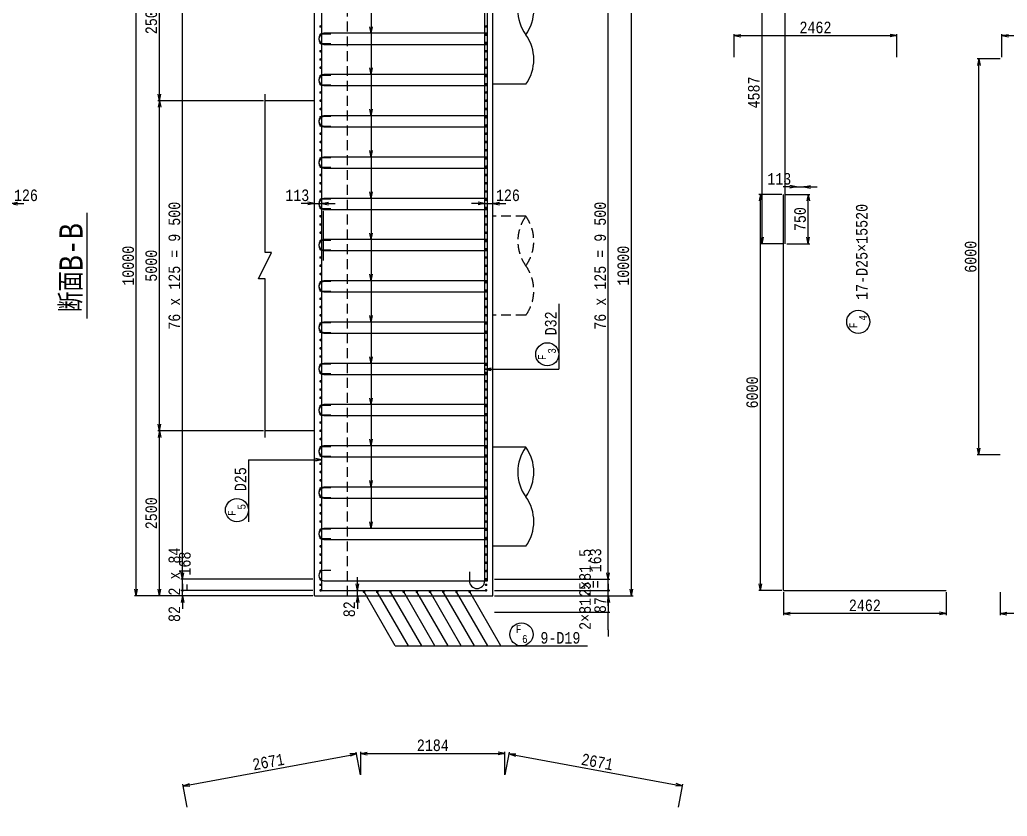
# Model space of a CAD drawing. Extents: x -2574 to 42050, y 0 to 29700.
# Drawn here: x 16210 to 31168, y 10660 to 22727 of the extents above; entities that cross this region are included whole.
import ezdxf
from ezdxf.enums import TextEntityAlignment as Align

# ---------------------------------------------------------------- set-up
doc = ezdxf.new("R2010")
doc.units = 0
doc.header["$LTSCALE"] = 300
doc.header["$MEASUREMENT"] = 0
doc.linetypes.add('DASHED', pattern=[0.75, 0.5, -0.25])
doc.layers.get('0').update_dxf_attribs({"linetype": 'CONTINUOUS'})
doc.layers.get('DEFPOINTS').update_dxf_attribs({"linetype": 'CONTINUOUS'})
for name, color, linetype in [('1002', 1, 'CONTINUOUS'), ('6', 7, 'CONTINUOUS'), ('スターラップ', 6, 'CONTINUOUS'), ('主筋', 3, 'CONTINUOUS'), ('引き出し線', 2, 'CONTINUOUS'), ('構造線', 7, 'CONTINUOUS'), ('配力筋', 4, 'CONTINUOUS')]:
    doc.layers.add(name, color=color, linetype=linetype)
doc.styles.get("Standard").update_dxf_attribs({"font": 'monotxt.shx', "width": 0.8, "bigfont": 'extfont.shx'})
doc.dimstyles.new('DIMST1_1', dxfattribs={"dimscale": 50, "dimtxt": 4, "dimasz": 2, "dimexe": 0.5, "dimexo": 0.5, "dimgap": 0.09, "dimtad": 0, "dimdec": 0, "dimzin": 0, "dimtxsty": 'STANDARD', "dimblk": 'ARROW_1', "dimblk1": 'ARROW_1', "dimblk2": 'ARROW_1', "dimcen": 1, "dimdle": 3, "dimclrd": 1, "dimclre": 1, "dimclrt": 3, "dimazin": 3, "dimtfac": 1, "dimtdec": 4, "dimtix": 1, "dimtmove": 0, "dimatfit": 3, "dimtvp": 0.7, "dimtolj": 1, "dimtzin": 0})

# ---------------------------------------------------------------- blocks, each defined once
blk = doc.blocks.new('ARROW_1')
at = {"color": 0}
for p, q in [((0, 0), (-1, 0.2)), ((0, 0), (-1, -0.2)), ((-1, 0), (0, 0))]:
    blk.add_line(p, q, dxfattribs=at)
blk = doc.blocks.new('*D42')
at = {"color": 2, "linetype": 'BYBLOCK'}
for p, q in [((20650, 24000), (17950, 24000)), ((17975, 14100), (17975, 23900)), ((20650, 14000), (17950, 14000))]:
    blk.add_line(p, q, dxfattribs=at)
at = {"layer": 'DEFPOINTS', "color": 0, "linetype": 'BYBLOCK'}
for p in [(17975, 24000), (20675, 24000), (20675, 14000)]:
    blk.add_point(p, dxfattribs=at)
at = {"color": 2, "linetype": 'BYBLOCK', "xscale": 100, "yscale": 100, "zscale": 100}
for p, rotation in [((17975, 24000), 90), ((17975, 14000), 270)]:
    blk.add_blockref('ARROW_1', p, dxfattribs=dict(at, rotation=rotation))
at = {"color": 6, "linetype": 'BYBLOCK', "insert": (17853, 19000), "char_height": 175, "attachment_point": 5, "rotation": 90}
blk.add_mtext('\\A1;10000', dxfattribs=at)
blk = doc.blocks.new('*D43')
at = {"color": 2, "linetype": 'BYBLOCK'}
for p, q in [((19900, 16500), (18300, 16500)), ((18325, 14100), (18325, 16400))]:
    blk.add_line(p, q, dxfattribs=at)
at = {"layer": 'DEFPOINTS', "color": 0, "linetype": 'BYBLOCK'}
for p in [(18325, 16500), (19925, 16500), (18325, 14000)]:
    blk.add_point(p, dxfattribs=at)
at = {"color": 2, "linetype": 'BYBLOCK', "xscale": 100, "yscale": 100, "zscale": 100}
for p, rotation in [((18325, 16500), 90), ((18325, 14000), 270)]:
    blk.add_blockref('ARROW_1', p, dxfattribs=dict(at, rotation=rotation))
at = {"color": 6, "linetype": 'BYBLOCK', "insert": (18203, 15250), "char_height": 175, "attachment_point": 5, "rotation": 90}
blk.add_mtext('\\A1;2500', dxfattribs=at)
blk = doc.blocks.new('*D44')
at = {"color": 2, "linetype": 'BYBLOCK'}
for p, q in [((27201, 24539), (25601, 24539)), ((25626, 19639), (25626, 24439))]:
    blk.add_line(p, q, dxfattribs=at)
at = {"layer": 'DEFPOINTS', "color": 0, "linetype": 'BYBLOCK'}
for p in [(25626, 24539), (27226, 24539), (27226, 19539)]:
    blk.add_point(p, dxfattribs=at)
at = {"color": 2, "linetype": 'BYBLOCK', "xscale": 100, "yscale": 100, "zscale": 100}
for p, rotation in [((25626, 24539), 90), ((25626, 19539), 270)]:
    blk.add_blockref('ARROW_1', p, dxfattribs=dict(at, rotation=rotation))
at = {"color": 6, "linetype": 'BYBLOCK', "insert": (25504, 22039), "char_height": 175, "attachment_point": 5, "rotation": 90}
blk.add_mtext('\\A1;5000', dxfattribs=at)
blk = doc.blocks.new('*D45')
at = {"color": 2, "linetype": 'BYBLOCK'}
blk.add_line((18325, 21600), (18325, 23900), dxfattribs=at)
at = {"layer": 'DEFPOINTS', "color": 0, "linetype": 'BYBLOCK'}
for p in [(18325, 24000), (18325, 24000), (19925, 21500)]:
    blk.add_point(p, dxfattribs=at)
at = {"color": 2, "linetype": 'BYBLOCK', "xscale": 100, "yscale": 100, "zscale": 100}
for p, rotation in [((18325, 24000), 90), ((18325, 21500), 270)]:
    blk.add_blockref('ARROW_1', p, dxfattribs=dict(at, rotation=rotation))
at = {"color": 6, "linetype": 'BYBLOCK', "insert": (18203, 22750), "char_height": 175, "attachment_point": 5, "rotation": 90}
blk.add_mtext('\\A1;2500', dxfattribs=at)
blk = doc.blocks.new('*D46')
at = {"color": 2, "linetype": 'BYBLOCK'}
for p, q in [((23200, 24000), (25300, 24000)), ((25275, 14100), (25275, 23900)), ((23200, 14000), (25300, 14000))]:
    blk.add_line(p, q, dxfattribs=at)
at = {"layer": 'DEFPOINTS', "color": 0, "linetype": 'BYBLOCK'}
for p in [(23175, 24000), (25275, 24000), (23175, 14000)]:
    blk.add_point(p, dxfattribs=at)
at = {"color": 2, "linetype": 'BYBLOCK', "xscale": 100, "yscale": 100, "zscale": 100}
for p, rotation in [((25275, 24000), 90), ((25275, 14000), 270)]:
    blk.add_blockref('ARROW_1', p, dxfattribs=dict(at, rotation=rotation))
at = {"color": 6, "linetype": 'BYBLOCK', "insert": (25153, 19000), "char_height": 175, "attachment_point": 5, "rotation": 90}
blk.add_mtext('\\A1;10000', dxfattribs=at)
blk = doc.blocks.new('DOT1')
at = {"const_width": 0.5}
blk.add_lwpolyline([(-0.25, 0, 1), (0.25, 0, 1)], format="xyb", close=True, dxfattribs=at)
blk = doc.blocks.new('ARROW_8')
at = {"color": 0}
blk.add_line((-1, 0), (0, 0), dxfattribs=at)
blk = doc.blocks.new('*D47')
at = {"color": 2, "linetype": 'BYBLOCK'}
for p, q in [((25125, 14182), (25125, 14282)), ((23400, 14082), (25150, 14082)), ((25125, 14000), (25125, 14082)), ((25125, 14000), (25125, 14082)), ((25125, 13900), (25125, 13800))]:
    blk.add_line(p, q, dxfattribs=at)
at = {"layer": 'DEFPOINTS', "color": 0, "linetype": 'BYBLOCK'}
for p in [(23375, 14082), (25125, 14082), (25125, 14000)]:
    blk.add_point(p, dxfattribs=at)
at = {"color": 2, "linetype": 'BYBLOCK', "xscale": 100, "yscale": 100, "zscale": 100}
for p, rotation in [((25125, 14082), 270), ((25125, 14000), 90)]:
    blk.add_blockref('ARROW_8', p, dxfattribs=dict(at, rotation=rotation))
at = {"color": 6, "linetype": 'BYBLOCK', "insert": (25003, 13858), "char_height": 175, "attachment_point": 5, "rotation": 90}
blk.add_mtext('\\A1;87', dxfattribs=at)
blk = doc.blocks.new('*D52')
at = {"color": 2, "linetype": 'BYBLOCK'}
for p, q in [((25976, 14682), (25976, 14782)), ((27951, 14582), (25951, 14582)), ((25976, 14500), (25976, 14582)), ((25976, 14500), (25976, 14582)), ((25976, 14400), (25976, 14300))]:
    blk.add_line(p, q, dxfattribs=at)
at = {"layer": 'DEFPOINTS', "color": 0, "linetype": 'BYBLOCK'}
for p in [(25976, 14582), (27976, 14582), (25976, 14500)]:
    blk.add_point(p, dxfattribs=at)
at = {"color": 2, "linetype": 'BYBLOCK', "xscale": 100, "yscale": 100, "zscale": 100}
for p, rotation in [((25976, 14582), 270), ((25976, 14500), 90)]:
    blk.add_blockref('ARROW_8', p, dxfattribs=dict(at, rotation=rotation))
at = {"color": 6, "linetype": 'BYBLOCK', "insert": (25854, 14224), "char_height": 175, "attachment_point": 5, "rotation": 90}
blk.add_mtext('\\A1;82', dxfattribs=at)
blk = doc.blocks.new('*D58')
at = {"color": 2, "linetype": 'BYBLOCK'}
for p, q in [((28076, 26100), (28376, 26100)), ((28476, 24025), (28476, 26125)), ((23152, 19944), (23052, 19944)), ((23252, 19944), (23375, 19944)), ((23252, 19944), (23375, 19944)), ((23475, 19944), (23575, 19944))]:
    blk.add_line(p, q, dxfattribs=at)
at = {"layer": 'DEFPOINTS', "color": 0, "linetype": 'BYBLOCK'}
for p in [(27976, 26100), (28476, 26100), (28476, 24000), (23252, 19944), (23375, 19944), (23375, 19944)]:
    blk.add_point(p, dxfattribs=at)
at = {"color": 2, "linetype": 'BYBLOCK', "xscale": 100, "yscale": 100, "zscale": 100, "rotation": 180}
for p in [(27976, 26100), (23375, 19944)]:
    blk.add_blockref('ARROW_1', p, dxfattribs=at)
at = {"color": 2, "linetype": 'BYBLOCK', "xscale": 100, "yscale": 100, "zscale": 100}
for p in [(28476, 26100), (23252, 19944)]:
    blk.add_blockref('ARROW_1', p, dxfattribs=at)
at = {"color": 6, "linetype": 'BYBLOCK', "char_height": 175, "attachment_point": 5}
for s, insert in [('\\A1;500', (28226, 26222)), ('\\A1;126', (23604, 20066))]:
    blk.add_mtext(s, dxfattribs=dict(at, insert=insert))
blk = doc.blocks.new('*D63')
at = {"color": 2, "linetype": 'BYBLOCK'}
for p, q in [((27876, 20194), (27776, 20194)), ((27976, 20194), (28089, 20194)), ((27976, 20194), (28089, 20194)), ((28189, 20194), (28289, 20194)), ((4964, 14182), (4964, 14282)), ((6689, 14082), (4939, 14082)), ((4964, 14000), (4964, 14082)), ((4964, 14000), (4964, 14082)), ((4964, 13900), (4964, 13800))]:
    blk.add_line(p, q, dxfattribs=at)
at = {"layer": 'DEFPOINTS', "color": 0, "linetype": 'BYBLOCK'}
for p in [(27976, 20194), (28089, 20194), (28089, 20194), (4964, 14082), (6714, 14082), (4964, 14000)]:
    blk.add_point(p, dxfattribs=at)
at = {"color": 2, "linetype": 'BYBLOCK', "xscale": 100, "yscale": 100, "zscale": 100}
blk.add_blockref('ARROW_1', (27976, 20194), dxfattribs=at)
for name, p, rotation in [('ARROW_1', (28089, 20194), 180), ('ARROW_8', (4964, 14082), 270), ('ARROW_8', (4964, 14000), 90)]:
    blk.add_blockref(name, p, dxfattribs=dict(at, rotation=rotation))
at = {"color": 6, "linetype": 'BYBLOCK', "insert": (27714, 20316), "char_height": 175, "attachment_point": 5}
blk.add_mtext('\\A1;113', dxfattribs=at)
at = {"color": 6, "linetype": 'BYBLOCK', "insert": (4842, 13699), "char_height": 175, "attachment_point": 5, "rotation": 90}
blk.add_mtext('\\A1;87', dxfattribs=at)
blk = doc.blocks.new('*D65')
at = {"color": 2, "linetype": 'BYBLOCK'}
for p, q in [((28626, 14681), (28626, 14781)), ((28626, 14500), (28626, 14581)), ((28626, 14500), (28626, 14581)), ((28626, 14400), (28626, 14300))]:
    blk.add_line(p, q, dxfattribs=at)
at = {"layer": 'DEFPOINTS', "color": 0, "linetype": 'BYBLOCK'}
for p in [(28626, 14581), (28626, 14581), (28626, 14500)]:
    blk.add_point(p, dxfattribs=at)
at = {"color": 2, "linetype": 'BYBLOCK', "xscale": 100, "yscale": 100, "zscale": 100}
for p, rotation in [((28626, 14581), 270), ((28626, 14500), 90)]:
    blk.add_blockref('ARROW_1', p, dxfattribs=dict(at, rotation=rotation))
at = {"color": 6, "linetype": 'BYBLOCK', "insert": (28503, 14296), "char_height": 175, "attachment_point": 5, "rotation": 90}
blk.add_mtext('\\A1;82', dxfattribs=at)
blk = doc.blocks.new('*D86')
at = {"color": 2, "linetype": 'BYBLOCK'}
for p, q in [((8073, 14475), (8073, 12375)), ((8263, 14475), (8263, 12375)), ((7973, 12400), (7873, 12400)), ((8073, 12400), (8263, 12400)), ((8073, 12400), (8263, 12400)), ((8363, 12400), (8463, 12400)), ((25437, 8993), (25787, 8993)), ((25762, 8893), (25762, 7058)), ((25437, 6958), (25787, 6958))]:
    blk.add_line(p, q, dxfattribs=at)
at = {"layer": 'DEFPOINTS', "color": 0, "linetype": 'BYBLOCK'}
for p in [(8073, 14500), (8263, 14500), (8263, 12400), (25412, 8993), (25412, 6958), (25762, 6958)]:
    blk.add_point(p, dxfattribs=at)
at = {"color": 2, "linetype": 'BYBLOCK', "xscale": 100, "yscale": 100, "zscale": 100}
blk.add_blockref('ARROW_8', (8073, 12400), dxfattribs=at)
for name, p, rotation in [('ARROW_8', (8263, 12400), 180), ('ARROW_1', (25762, 8993), 90), ('ARROW_1', (25762, 6958), 270)]:
    blk.add_blockref(name, p, dxfattribs=dict(at, rotation=rotation))
at = {"color": 6, "linetype": 'BYBLOCK', "insert": (8341, 12523), "char_height": 175, "attachment_point": 5}
blk.add_mtext('\\A1;190', dxfattribs=at)
at = {"color": 6, "linetype": 'BYBLOCK', "insert": (25640, 7975), "char_height": 175, "attachment_point": 5, "rotation": 90}
blk.add_mtext('\\A1;2034', dxfattribs=at)
blk = doc.blocks.new('*D87')
at = {"color": 2, "linetype": 'BYBLOCK'}
for p, q in [((15263, 14475), (15263, 12375)), ((8363, 12400), (15163, 12400)), ((18120, 5232), (18120, 4882)), ((25268, 5232), (25268, 4882)), ((25168, 4907), (18220, 4907))]:
    blk.add_line(p, q, dxfattribs=at)
at = {"layer": 'DEFPOINTS', "color": 0, "linetype": 'BYBLOCK'}
for p in [(8263, 14500), (15263, 14500), (15263, 12400), (18120, 5257), (25268, 5257), (18120, 4907)]:
    blk.add_point(p, dxfattribs=at)
at = {"color": 2, "linetype": 'BYBLOCK', "xscale": 100, "yscale": 100, "zscale": 100, "rotation": 180}
for p in [(8263, 12400), (18120, 4907)]:
    blk.add_blockref('ARROW_1', p, dxfattribs=at)
at = {"color": 2, "linetype": 'BYBLOCK', "xscale": 100, "yscale": 100, "zscale": 100}
for p in [(15263, 12400), (25268, 4907)]:
    blk.add_blockref('ARROW_1', p, dxfattribs=at)
at = {"color": 6, "linetype": 'BYBLOCK', "char_height": 175, "attachment_point": 5}
for s, insert in [('\\A1;56 x 125 = 7 000', (11763, 12523)), ('\\A1;7132', (21694, 5029))]:
    blk.add_mtext(s, dxfattribs=dict(at, insert=insert))
blk = doc.blocks.new('*D93')
at = {"color": 2, "linetype": 'BYBLOCK'}
for p, q in [((27804, 23943), (27804, 24293)), ((27904, 24268), (30168, 24268)), ((30268, 23943), (30268, 24293)), ((18783, 11138), (21213, 11588)), ((21371, 11286), (21307, 11630)), ((18744, 10800), (18680, 11144))]:
    blk.add_line(p, q, dxfattribs=at)
at = {"layer": 'DEFPOINTS', "color": 0, "linetype": 'BYBLOCK'}
for p in [(30268, 24268), (27804, 23918), (30268, 23918), (21311, 11606), (21375, 11262), (18749, 10775)]:
    blk.add_point(p, dxfattribs=at)
at = {"color": 2, "linetype": 'BYBLOCK', "xscale": 100, "yscale": 100, "zscale": 100}
for p, rotation in [((27804, 24268), 180), ((21311, 11606), 10.49147701233155), ((18685, 11119), 190.4914770123316)]:
    blk.add_blockref('ARROW_1', p, dxfattribs=dict(at, rotation=rotation))
blk.add_blockref('ARROW_1', (30268, 24268), dxfattribs=at)
at = {"color": 6, "linetype": 'BYBLOCK', "insert": (29036, 24391), "char_height": 175, "attachment_point": 5}
blk.add_mtext('\\A1;2462', dxfattribs=at)
at = {"color": 6, "linetype": 'BYBLOCK', "insert": (19976, 11483), "char_height": 175, "attachment_point": 5, "rotation": 10.4915}
blk.add_mtext('\\A1;2671', dxfattribs=at)
blk = doc.blocks.new('*D94')
at = {"color": 2, "linetype": 'BYBLOCK'}
for p, q in [((31861, 23943), (31861, 24293)), ((31961, 24268), (34225, 24268)), ((34325, 23943), (34325, 24293)), ((21375, 11287), (21375, 11637)), ((21475, 11612), (23459, 11612)), ((23559, 11287), (23559, 11637))]:
    blk.add_line(p, q, dxfattribs=at)
at = {"layer": 'DEFPOINTS', "color": 0, "linetype": 'BYBLOCK'}
for p in [(34325, 24268), (31861, 23918), (34325, 23918), (23559, 11612), (21375, 11262), (23559, 11262)]:
    blk.add_point(p, dxfattribs=at)
at = {"color": 2, "linetype": 'BYBLOCK', "xscale": 100, "yscale": 100, "zscale": 100, "rotation": 180}
for p in [(31861, 24268), (21375, 11612)]:
    blk.add_blockref('ARROW_1', p, dxfattribs=at)
at = {"color": 2, "linetype": 'BYBLOCK', "xscale": 100, "yscale": 100, "zscale": 100}
for p in [(34325, 24268), (23559, 11612)]:
    blk.add_blockref('ARROW_1', p, dxfattribs=at)
at = {"color": 6, "linetype": 'BYBLOCK', "char_height": 175, "attachment_point": 5}
for s, insert in [('\\A1;2455~1979', (33093, 24391)), ('\\A1;2184', (22467, 11734))]:
    blk.add_mtext(s, dxfattribs=dict(at, insert=insert))
blk = doc.blocks.new('*D95')
at = {"color": 2, "linetype": 'BYBLOCK'}
for p, q in [((31836, 23918), (31486, 23918)), ((31511, 18019), (31511, 23818)), ((31836, 17919), (31486, 17919)), ((23564, 11286), (23627, 11630)), ((23721, 11588), (26151, 11138)), ((26190, 10800), (26254, 11144))]:
    blk.add_line(p, q, dxfattribs=at)
at = {"layer": 'DEFPOINTS', "color": 0, "linetype": 'BYBLOCK'}
for p in [(31511, 23918), (31861, 23918), (31861, 17919), (23559, 11262), (26249, 11119), (26186, 10775)]:
    blk.add_point(p, dxfattribs=at)
at = {"color": 2, "linetype": 'BYBLOCK', "xscale": 100, "yscale": 100, "zscale": 100}
for p, rotation in [((31511, 23918), 90), ((31511, 17919), 270), ((23623, 11606), 169.5085229876684), ((26249, 11119), 349.5085229876683)]:
    blk.add_blockref('ARROW_1', p, dxfattribs=dict(at, rotation=rotation))
at = {"color": 6, "linetype": 'BYBLOCK', "char_height": 175, "attachment_point": 5}
for s, insert, rotation in [('\\A1;6000', (31388, 20918), 90), ('\\A1;2671', (24958, 11483), 349.5085)]:
    blk.add_mtext(s, dxfattribs=dict(at, insert=insert, rotation=rotation))
blk = doc.blocks.new('*D98')
at = {"color": 2, "linetype": 'BYBLOCK'}
for p, q in [((31836, 14056), (31836, 13706)), ((34300, 14056), (34300, 13706)), ((34200, 13731), (31936, 13731)), ((18727, 2679), (18727, 2329)), ((26208, 2679), (26208, 2329)), ((26108, 2354), (18827, 2354))]:
    blk.add_line(p, q, dxfattribs=at)
at = {"layer": 'DEFPOINTS', "color": 0, "linetype": 'BYBLOCK'}
for p in [(31836, 14081), (34300, 14081), (31836, 13731), (18727, 2704), (26208, 2704), (18727, 2354)]:
    blk.add_point(p, dxfattribs=at)
at = {"color": 2, "linetype": 'BYBLOCK', "xscale": 100, "yscale": 100, "zscale": 100}
for p, rotation in [((31836, 13731), 179.9999999999999), ((34300, 13731), 359.9999999999999), ((18727, 2354), 180)]:
    blk.add_blockref('ARROW_1', p, dxfattribs=dict(at, rotation=rotation))
blk.add_blockref('ARROW_1', (26208, 2354), dxfattribs=at)
at = {"color": 6, "linetype": 'BYBLOCK', "char_height": 175, "attachment_point": 5}
for s, insert in [('\\A1;2455~1979', (33068, 13854)), ('\\A1;7481', (22467, 2477))]:
    blk.add_mtext(s, dxfattribs=dict(at, insert=insert))
blk = doc.blocks.new('*D91')
at = {"color": 2, "linetype": 'BYBLOCK'}
for p, q in [((27754, 20081), (27404, 20081)), ((27429, 14181), (27429, 19981)), ((27754, 14081), (27404, 14081))]:
    blk.add_line(p, q, dxfattribs=at)
at = {"layer": 'DEFPOINTS', "color": 0, "linetype": 'BYBLOCK'}
for p in [(27429, 20081), (27779, 20081), (27779, 14081)]:
    blk.add_point(p, dxfattribs=at)
at = {"color": 2, "linetype": 'BYBLOCK', "xscale": 100, "yscale": 100, "zscale": 100}
for p, rotation in [((27429, 20081), 90), ((27429, 14081), 270)]:
    blk.add_blockref('ARROW_1', p, dxfattribs=dict(at, rotation=rotation))
at = {"color": 6, "linetype": 'BYBLOCK', "insert": (27306, 17081), "char_height": 175, "attachment_point": 5, "rotation": 90}
blk.add_mtext('\\A1;6000', dxfattribs=at)
blk = doc.blocks.new('*D92')
at = {"color": 2, "linetype": 'BYBLOCK'}
for p, q in [((27779, 23918), (27429, 23918)), ((27454, 19431), (27454, 23818)), ((27779, 19331), (27429, 19331))]:
    blk.add_line(p, q, dxfattribs=at)
at = {"layer": 'DEFPOINTS', "color": 0, "linetype": 'BYBLOCK'}
for p in [(27454, 23918), (27804, 23918), (27804, 19331)]:
    blk.add_point(p, dxfattribs=at)
at = {"color": 2, "linetype": 'BYBLOCK', "xscale": 100, "yscale": 100, "zscale": 100}
for p, rotation in [((27454, 23918), 90), ((27454, 19331), 270)]:
    blk.add_blockref('ARROW_1', p, dxfattribs=dict(at, rotation=rotation))
at = {"color": 6, "linetype": 'BYBLOCK', "insert": (27331, 21625), "char_height": 175, "attachment_point": 5, "rotation": 90}
blk.add_mtext('\\A1;4587', dxfattribs=at)
blk = doc.blocks.new('*D97')
at = {"color": 2, "linetype": 'BYBLOCK'}
for p, q in [((27779, 14056), (27779, 13706)), ((30243, 14056), (30243, 13706)), ((30143, 13731), (27879, 13731))]:
    blk.add_line(p, q, dxfattribs=at)
at = {"layer": 'DEFPOINTS', "color": 0, "linetype": 'BYBLOCK'}
for p in [(27779, 14081), (30243, 14081), (27779, 13731)]:
    blk.add_point(p, dxfattribs=at)
at = {"color": 2, "linetype": 'BYBLOCK', "xscale": 100, "yscale": 100, "zscale": 100}
for p, rotation in [((27779, 13731), 179.9999999999999), ((30243, 13731), 359.9999999999999)]:
    blk.add_blockref('ARROW_1', p, dxfattribs=dict(at, rotation=rotation))
at = {"color": 6, "linetype": 'BYBLOCK', "insert": (29011, 13854), "char_height": 175, "attachment_point": 5}
blk.add_mtext('\\A1;2462', dxfattribs=at)
blk = doc.blocks.new('*D112')
at = {"color": 2, "linetype": 'BYBLOCK'}
for p, q in [((39137, 14534), (39137, 14184)), ((39707, 14534), (39707, 14184)), ((25125, 14350), (25125, 14450)), ((23400, 14250), (25150, 14250)), ((25125, 14082), (25125, 14250)), ((25125, 14082), (25125, 14250)), ((39607, 14209), (39237, 14209)), ((25125, 13982), (25125, 13882))]:
    blk.add_line(p, q, dxfattribs=at)
at = {"layer": 'DEFPOINTS', "color": 0, "linetype": 'BYBLOCK'}
for p in [(39137, 14559), (39707, 14559), (23375, 14250), (25125, 14250), (25125, 14082), (39137, 14209)]:
    blk.add_point(p, dxfattribs=at)
at = {"color": 2, "linetype": 'BYBLOCK', "xscale": 100, "yscale": 100, "zscale": 100}
for name, p, rotation in [('ARROW_8', (25125, 14250), 270), ('ARROW_1', (39137, 14209), 180), ('ARROW_8', (25125, 14082), 90)]:
    blk.add_blockref(name, p, dxfattribs=dict(at, rotation=rotation))
blk.add_blockref('ARROW_1', (39707, 14209), dxfattribs=at)
at = {"color": 6, "linetype": 'BYBLOCK', "insert": (24774, 14347), "char_height": 175, "attachment_point": 5, "rotation": 90}
blk.add_mtext('\\A1;2×81.5', dxfattribs=at)
at = {"color": 6, "linetype": 'BYBLOCK', "insert": (39422, 14332), "char_height": 175, "attachment_point": 5}
blk.add_mtext('\\A1;570', dxfattribs=at)
blk = doc.blocks.new('*D115')
at = {"color": 2, "linetype": 'BYBLOCK'}
for p, q in [((4964, 14350), (4964, 14450)), ((6689, 14250), (4939, 14250)), ((4964, 14082), (4964, 14250)), ((4964, 14082), (4964, 14250)), ((4964, 13982), (4964, 13882)), ((30187, 2867), (30187, 2517)), ((30980, 2867), (30980, 2517)), ((30880, 2542), (30287, 2542))]:
    blk.add_line(p, q, dxfattribs=at)
at = {"layer": 'DEFPOINTS', "color": 0, "linetype": 'BYBLOCK'}
for p in [(4964, 14250), (6714, 14250), (4964, 14082), (30187, 2892), (30980, 2892), (30187, 2542)]:
    blk.add_point(p, dxfattribs=at)
at = {"color": 2, "linetype": 'BYBLOCK', "xscale": 100, "yscale": 100, "zscale": 100}
for name, p, rotation in [('ARROW_8', (4964, 14250), 270), ('ARROW_8', (4964, 14082), 90), ('ARROW_1', (30187, 2542), 180)]:
    blk.add_blockref(name, p, dxfattribs=dict(at, rotation=rotation))
blk.add_blockref('ARROW_1', (30980, 2542), dxfattribs=at)
at = {"color": 6, "linetype": 'BYBLOCK', "insert": (4842, 14370), "char_height": 175, "attachment_point": 5, "rotation": 90}
blk.add_mtext('\\A1;2×81.5', dxfattribs=at)
at = {"color": 6, "linetype": 'BYBLOCK', "insert": (30584, 2665), "char_height": 175, "attachment_point": 5}
blk.add_mtext('\\A1;807', dxfattribs=at)
blk = doc.blocks.new('*D116')
at = {"color": 2, "linetype": 'BYBLOCK'}
for p, q in [((27804, 20082), (28179, 20082)), ((28154, 19432), (28154, 19982)), ((27829, 19332), (28179, 19332))]:
    blk.add_line(p, q, dxfattribs=at)
at = {"layer": 'DEFPOINTS', "color": 0, "linetype": 'BYBLOCK'}
for p in [(27779, 20082), (28154, 20082), (27804, 19332)]:
    blk.add_point(p, dxfattribs=at)
at = {"color": 2, "linetype": 'BYBLOCK', "xscale": 100, "yscale": 100, "zscale": 100}
for p, rotation in [((28154, 20082), 90), ((28154, 19332), 270)]:
    blk.add_blockref('ARROW_1', p, dxfattribs=dict(at, rotation=rotation))
at = {"color": 6, "linetype": 'BYBLOCK', "insert": (28031, 19707), "char_height": 175, "attachment_point": 5, "rotation": 90}
blk.add_mtext('\\A1;750', dxfattribs=at)
blk = doc.blocks.new('*D119')
at = {"color": 2, "linetype": 'BYBLOCK'}
for p, q in [((18675, 14350), (18675, 14450)), ((20650, 14250), (18650, 14250)), ((18675, 14082), (18675, 14250)), ((18675, 14082), (18675, 14250)), ((18675, 13982), (18675, 13882))]:
    blk.add_line(p, q, dxfattribs=at)
at = {"layer": 'DEFPOINTS', "color": 0, "linetype": 'BYBLOCK'}
for p in [(18675, 14250), (20675, 14250), (18675, 14082)]:
    blk.add_point(p, dxfattribs=at)
at = {"color": 2, "linetype": 'BYBLOCK', "xscale": 100, "yscale": 100, "zscale": 100}
for p, rotation in [((18675, 14250), 270), ((18675, 14082), 90)]:
    blk.add_blockref('ARROW_8', p, dxfattribs=dict(at, rotation=rotation))
at = {"color": 6, "linetype": 'BYBLOCK', "insert": (18553, 14367), "char_height": 175, "attachment_point": 5, "rotation": 90}
blk.add_mtext('\\A1;2 x 84 ', dxfattribs=at)
blk = doc.blocks.new('*D120')
at = {"color": 2, "linetype": 'BYBLOCK'}
for p, q in [((20650, 23750), (18650, 23750)), ((18675, 14350), (18675, 23650))]:
    blk.add_line(p, q, dxfattribs=at)
at = {"layer": 'DEFPOINTS', "color": 0, "linetype": 'BYBLOCK'}
for p in [(18675, 23750), (20675, 23750), (20675, 14250)]:
    blk.add_point(p, dxfattribs=at)
at = {"color": 2, "linetype": 'BYBLOCK', "xscale": 100, "yscale": 100, "zscale": 100}
for p, rotation in [((18675, 23750), 90), ((18675, 14250), 270)]:
    blk.add_blockref('ARROW_1', p, dxfattribs=dict(at, rotation=rotation))
at = {"color": 6, "linetype": 'BYBLOCK', "insert": (18553, 19000), "char_height": 175, "attachment_point": 5, "rotation": 90}
blk.add_mtext('\\A1;76 x 125 = 9 500', dxfattribs=at)
blk = doc.blocks.new('*D123')
at = {"color": 2, "linetype": 'BYBLOCK'}
for p, q in [((23200, 23750), (24950, 23750)), ((24925, 14350), (24925, 23650))]:
    blk.add_line(p, q, dxfattribs=at)
at = {"layer": 'DEFPOINTS', "color": 0, "linetype": 'BYBLOCK'}
for p in [(23175, 23750), (24925, 23750), (23175, 14250)]:
    blk.add_point(p, dxfattribs=at)
at = {"color": 2, "linetype": 'BYBLOCK', "xscale": 100, "yscale": 100, "zscale": 100}
for p, rotation in [((24925, 23750), 90), ((24925, 14250), 270)]:
    blk.add_blockref('ARROW_1', p, dxfattribs=dict(at, rotation=rotation))
at = {"color": 6, "linetype": 'BYBLOCK', "insert": (24803, 19000), "char_height": 175, "attachment_point": 5, "rotation": 90}
blk.add_mtext('\\A1;76 x 125 = 9 500', dxfattribs=at)

msp = doc.modelspace()

# ---------------------------------------------------------------- linework, layer by layer
at = {"color": 4, "linetype": 'CONTINUOUS'}
msp.add_line((17225.5, 19800), (17225.5, 18200), dxfattribs=at)
at = {"color": 2, "const_width": 20}
for points in [[(18675.5, 14092, -1), (18675.5, 14072, -1)], [(25125.5, 14092, -1), (25125.5, 14072, -1)]]:
    msp.add_lwpolyline(points, format="xyb", close=True, dxfattribs=at)
at = {"layer": '6', "color": 2, "linetype": 'CONTINUOUS'}
msp.add_circle((28911.9, 18150.9), 175, dxfattribs=at)
at = {"layer": 'スターラップ', "color": 6}
for points in [[(20922.5, 22508.9), (20815.5, 22508.9, 1), (20815.5, 22353.9), (23297.2, 22353.9), (23297.2, 23146.1), (20815.5, 23146.1, 1), (20815.5, 22991.1), (20922.5, 22991.1)], [(20922.5, 21883.9), (20815.5, 21883.9, 1), (20815.5, 21728.9), (23297.2, 21728.9), (23297.2, 22521.1), (20815.5, 22521.1, 1), (20815.5, 22366.1), (20922.5, 22366.1)], [(20922.5, 21258.9), (20815.5, 21258.9, 1), (20815.5, 21103.9), (23297.2, 21103.9), (23297.2, 21896.1), (20815.5, 21896.1, 1), (20815.5, 21741.1), (20922.5, 21741.1)], [(20922.5, 20633.9), (20815.5, 20633.9, 1), (20815.5, 20478.9), (23297.2, 20478.9), (23297.2, 21271.1), (20815.5, 21271.1, 1), (20815.5, 21116.1), (20922.5, 21116.1)], [(20922.5, 20008.9), (20815.5, 20008.9, 1), (20815.5, 19853.9), (23297.2, 19853.9), (23297.2, 20646.1), (20815.5, 20646.1, 1), (20815.5, 20491.1), (20922.5, 20491.1)], [(20922.5, 19383.9), (20815.5, 19383.9, 1), (20815.5, 19228.9), (23297.2, 19228.9), (23297.2, 20021.1), (20815.5, 20021.1, 1), (20815.5, 19866.1), (20922.5, 19866.1)], [(20922.5, 18758.9), (20815.5, 18758.9, 1), (20815.5, 18603.9), (23297.2, 18603.9), (23297.2, 19396.1), (20815.5, 19396.1, 1), (20815.5, 19241.1), (20922.5, 19241.1)], [(20922.5, 18133.9), (20815.5, 18133.9, 1), (20815.5, 17978.9), (23297.2, 17978.9), (23297.2, 18771.1), (20815.5, 18771.1, 1), (20815.5, 18616.1), (20922.5, 18616.1)], [(20922.5, 17508.9), (20815.5, 17508.9, 1), (20815.5, 17353.9), (23297.2, 17353.9), (23297.2, 18146.1), (20815.5, 18146.1, 1), (20815.5, 17991.1), (20922.5, 17991.1)], [(20922.5, 16883.9), (20815.5, 16883.9, 1), (20815.5, 16728.9), (23297.2, 16728.9), (23297.2, 17521.1), (20815.5, 17521.1, 1), (20815.5, 17366.1), (20922.5, 17366.1)], [(20922.5, 16258.9), (20815.5, 16258.9, 1), (20815.5, 16103.9), (23297.2, 16103.9), (23297.2, 16896.1), (20815.5, 16896.1, 1), (20815.5, 16741.1), (20922.5, 16741.1)], [(20922.5, 15633.9), (20815.5, 15633.9, 1), (20815.5, 15478.9), (23297.2, 15478.9), (23297.2, 16271.1), (20815.5, 16271.1, 1), (20815.5, 16116.1), (20922.5, 16116.1)], [(20922.5, 15008.9), (20815.5, 15008.9, 1), (20815.5, 14853.9), (23297.2, 14853.9), (23297.2, 15646.1), (20815.5, 15646.1, 1), (20815.5, 15491.1), (20922.5, 15491.1)], [(20922.5, 14383.9), (20815.5, 14383.9, 1), (20815.5, 14228.9), (23297.2, 14228.9), (23297.2, 15021.1), (20815.5, 15021.1, 1), (20815.5, 14866.1), (20922.5, 14866.1)]]:
    msp.add_lwpolyline(points, format="xyb", dxfattribs=at)
at = {"layer": '引き出し線', "color": 2, "linetype": 'CONTINUOUS'}
for p, q in [((21531.6, 24759.4), (21531.6, 15021.1)), ((24375.5, 18422.1), (24375.5, 17433.4)), ((23252.5, 17433.4), (24375.5, 17433.4)), ((19675.5, 16061.5), (19675.5, 15122.7)), ((19675.5, 16061.5), (20788, 16061.5)), ((21898.9, 13240.6), (21425.5, 14060.6)), ((22098.9, 13240.6), (21625.5, 14060.6)), ((22298.9, 13240.6), (21825.5, 14060.6)), ((22498.9, 13240.6), (22025.5, 14060.6)), ((22698.9, 13240.6), (22225.5, 14060.6)), ((22898.9, 13240.6), (22425.5, 14060.6)), ((23098.9, 13240.6), (22625.5, 14060.6)), ((23298.9, 13240.6), (22825.5, 14060.6)), ((23498.9, 13240.6), (23025.5, 14060.6)), ((21898.9, 13240.6), (24808.3, 13240.6))]:
    msp.add_line(p, q, dxfattribs=at)
for centre in [(24200.5, 17658.4), (19500.5, 15297.7), (23810.1, 13415.6)]:
    msp.add_circle(centre, 175, dxfattribs=at)
at = {"layer": '構造線', "color": 7, "linetype": 'CONTINUOUS'}
for p, q in [((20675.5, 14000), (20675.5, 24000)), ((23375.5, 14000), (23375.5, 24000)), ((23875.5, 21750), (23375.5, 21750)), ((20675.5, 21500), (19925.5, 21500)), ((20675.5, 16500), (19925.5, 16500)), ((23875.5, 16250), (23375.5, 16250)), ((23875.5, 14750), (23375.5, 14750)), ((20675.5, 14000), (23375.5, 14000))]:
    msp.add_line(p, q, dxfattribs=at)
at = {"layer": '構造線', "color": 7, "linetype": 'DASHED'}
for p, q in [((21175.5, 14000), (21175.5, 24000)), ((23875.5, 19750), (23375.5, 19750)), ((23875.5, 18250), (23375.5, 18250))]:
    msp.add_line(p, q, dxfattribs=at)
at = {"layer": '構造線', "color": 7, "linetype": 'CONTINUOUS'}
msp.add_lwpolyline([(19925.5, 16400), (19925.5, 18800), (19825.5, 18800), (20025.5, 19200), (19925.5, 19200), (19925.5, 21600)], dxfattribs=at)
for centre, start, end in [((24395.9, 22875), 144.22337, 215.77663), ((23355.1, 22875), 324.22337, 35.77663), ((23355.1, 22125), 324.22337, 35.77663), ((24395.9, 15875), 144.22337, 215.77663), ((23355.1, 15875), 324.22337, 35.77663), ((23355.1, 15125), 324.22337, 35.77663)]:
    msp.add_arc(centre, 641.4, start, end, dxfattribs=at)
at = {"layer": '構造線', "color": 7, "linetype": 'DASHED'}
for centre, start, end in [((24395.9, 19375), 144.22337, 215.77663), ((23355.1, 19375), 324.22337, 35.77663), ((23355.1, 18625), 324.22337, 35.77663)]:
    msp.add_arc(centre, 641.4, start, end, dxfattribs=at)
at = {"layer": '配力筋', "color": 3, "linetype": 'CONTINUOUS'}
for p, q in [((20788, 14081.5), (20788, 23918.5)), ((27803.7, 19331.5), (27803.7, 23918.5)), ((23252.5, 14226), (23252.5, 23774)), ((27778.7, 14081.5), (27778.7, 20081.5)), ((20813, 19082), (20813, 19832)), ((20788, 14081.5), (23252.5, 14081.5)), ((27778.7, 14081.5), (30243.2, 14081.5))]:
    msp.add_line(p, q, dxfattribs=at)
msp.add_lwpolyline([(23020.5, 14362), (23020.5, 14226, 1), (23252.5, 14226, 1)], format="xyb", dxfattribs=at)

# ---------------------------------------------------------------- block references
at = {"layer": '1002', "color": 2, "yscale": 100, "zscale": 100}
for p, xscale, rotation in [((21531.6, 22521.1), 100, 270), ((21531.6, 21896.1), 100, 270), ((21531.6, 21271.1), 100, 270), ((21531.6, 20646.1), 100, 270), ((21531.6, 20021.1), 100, 270), ((21531.6, 19396.1), 100, 270), ((21531.6, 18771.1), 100, 270), ((21531.6, 18146.1), 100, 270), ((21531.6, 17521.1), 100, 270), ((23252.5, 17433.4), 100, 180), ((21531.6, 16896.1), 100, 270), ((21531.6, 16271.1), 100, 270), ((21531.6, 15646.1), 100, 270), ((21531.6, 15021.1), 100, 270), ((18675.5, 14000), -100, 270), ((25125.5, 14000), -100, 270)]:
    msp.add_blockref('ARROW_1', p, dxfattribs=dict(at, xscale=xscale, rotation=rotation))
at = {"layer": '1002', "color": 2, "xscale": 100, "yscale": 100, "zscale": 100}
msp.add_blockref('ARROW_1', (20788, 16061.5), dxfattribs=at)
at = {"layer": '主筋', "color": 3, "yscale": 40, "zscale": 40}
for p, xscale, rotation in [((20766.9, 22625), 40, 90), ((23273.5, 22625), -40, 270), ((20766.9, 22500), 40, 90), ((23273.5, 22500), -40, 270), ((20766.9, 22375), 40, 90), ((23273.5, 22375), -40, 270), ((20766.9, 22250), 40, 90), ((20766.9, 22125), 40, 90), ((23273.5, 22250), -40, 270), ((23273.5, 22125), -40, 270), ((20766.9, 22000), 40, 90), ((23273.5, 22000), -40, 270), ((20766.9, 21875), 40, 90), ((23273.5, 21875), -40, 270), ((20766.9, 21750), 40, 90), ((23273.5, 21750), -40, 270), ((20766.9, 21625), 40, 90), ((23273.5, 21625), -40, 270), ((20766.9, 21500), 40, 90), ((20766.9, 21375), 40, 90), ((23273.5, 21500), -40, 270), ((23273.5, 21375), -40, 270), ((20766.9, 21250), 40, 90), ((23273.5, 21250), -40, 270), ((20766.9, 21125), 40, 90), ((23273.5, 21125), -40, 270), ((20766.9, 21000), 40, 90), ((23273.5, 21000), -40, 270), ((20766.9, 20875), 40, 90), ((23273.5, 20875), -40, 270), ((20766.9, 20750), 40, 90), ((20766.9, 20625), 40, 90), ((23273.5, 20750), -40, 270), ((23273.5, 20625), -40, 270), ((20766.9, 20500), 40, 90), ((23273.5, 20500), -40, 270), ((20766.9, 20375), 40, 90), ((23273.5, 20375), -40, 270), ((20766.9, 20250), 40, 90), ((23273.5, 20250), -40, 270), ((20766.9, 20125), 40, 90), ((23273.5, 20125), -40, 270), ((20766.9, 20000), 40, 90), ((20766.9, 19875), 40, 90), ((23273.5, 20000), -40, 270), ((23273.5, 19875), -40, 270), ((20766.9, 19750), 40, 90), ((23273.5, 19750), -40, 270), ((20766.9, 19625), 40, 90), ((23273.5, 19625), -40, 270), ((20766.9, 19500), 40, 90), ((23273.5, 19500), -40, 270), ((20766.9, 19375), 40, 90), ((23273.5, 19375), -40, 270), ((20766.9, 19250), 40, 90), ((23273.5, 19250), -40, 270), ((20766.9, 19125), 40, 90), ((20766.9, 19000), 40, 90), ((23273.5, 19125), -40, 270), ((23273.5, 19000), -40, 270), ((20766.9, 18875), 40, 90), ((23273.5, 18875), -40, 270), ((20766.9, 18750), 40, 90), ((23273.5, 18750), -40, 270), ((20766.9, 18625), 40, 90), ((23273.5, 18625), -40, 270), ((20766.9, 18500), 40, 90), ((23273.5, 18500), -40, 270), ((20766.9, 18375), 40, 90), ((20766.9, 18250), 40, 90), ((23273.5, 18375), -40, 270), ((23273.5, 18250), -40, 270), ((20766.9, 18125), 40, 90), ((23273.5, 18125), -40, 270), ((20766.9, 18000), 40, 90), ((23273.5, 18000), -40, 270), ((20766.9, 17875), 40, 90), ((23273.5, 17875), -40, 270), ((20766.9, 17750), 40, 90), ((23273.5, 17750), -40, 270), ((20766.9, 17625), 40, 90), ((20766.9, 17500), 40, 90), ((23273.5, 17625), -40, 270), ((23273.5, 17500), -40, 270), ((20766.9, 17375), 40, 90), ((23273.5, 17375), -40, 270), ((20766.9, 17250), 40, 90), ((23273.5, 17250), -40, 270), ((20766.9, 17125), 40, 90), ((23273.5, 17125), -40, 270), ((20766.9, 17000), 40, 90), ((23273.5, 17000), -40, 270), ((20766.9, 16875), 40, 90), ((20766.9, 16750), 40, 90), ((23273.5, 16875), -40, 270), ((23273.5, 16750), -40, 270), ((20766.9, 16625), 40, 90), ((23273.5, 16625), -40, 270), ((20766.9, 16500), 40, 90), ((23273.5, 16500), -40, 270), ((20766.9, 16375), 40, 90), ((23273.5, 16375), -40, 270), ((20766.9, 16250), 40, 90), ((23273.5, 16250), -40, 270), ((20766.9, 16125), 40, 90), ((20766.9, 16000), 40, 90), ((23273.5, 16125), -40, 270), ((23273.5, 16000), -40, 270), ((20766.9, 15875), 40, 90), ((23273.5, 15875), -40, 270), ((20766.9, 15750), 40, 90), ((23273.5, 15750), -40, 270), ((20766.9, 15625), 40, 90), ((23273.5, 15625), -40, 270), ((20766.9, 15500), 40, 90), ((23273.5, 15500), -40, 270), ((20766.9, 15375), 40, 90), ((20766.9, 15250), 40, 90), ((23273.5, 15375), -40, 270), ((23273.5, 15250), -40, 270), ((20766.9, 15125), 40, 90), ((23273.5, 15125), -40, 270), ((20766.9, 15000), 40, 90), ((23273.5, 15000), -40, 270), ((20766.9, 14875), 40, 90), ((23273.5, 14875), -40, 270), ((20766.9, 14750), 40, 90), ((23273.5, 14750), -40, 270), ((20766.9, 14625), 40, 90), ((20766.9, 14500), 40, 90), ((23273.5, 14625), -40, 270), ((23273.5, 14500), -40, 270), ((20766.9, 14375), 40, 90), ((23273.5, 14375), -40, 270), ((20766.9, 14250), 40, 90), ((23273.5, 14250), -40, 270), ((20766.9, 14166), 40, 90), ((20766.9, 14082), 40, 90), ((21425.5, 14060.6), -40, 270), ((21625.5, 14060.6), -40, 270), ((21825.5, 14060.6), -40, 270), ((22025.5, 14060.6), -40, 270), ((22225.5, 14060.6), -40, 270), ((22425.5, 14060.6), -40, 270), ((22625.5, 14060.6), -40, 270), ((22825.5, 14060.6), -40, 270), ((23025.5, 14060.6), -40, 270), ((23273.5, 14166), -40, 270), ((23273.5, 14082), -40, 270)]:
    msp.add_blockref('DOT1', p, dxfattribs=dict(at, xscale=xscale, rotation=rotation))

# ---------------------------------------------------------------- texts
at = {"color": 4, "width": 0.8}
msp.add_text('断面B-B', height=350, rotation=90, dxfattribs=at).set_placement((17161.2, 18301.2))
at = {"layer": '1002', "color": 6, "width": 0.8}
for s, p in [('= 163', (25018.5, 14416.5)), ('= 168', (18798, 14367.3))]:
    msp.add_text(s, height=175, rotation=90, dxfattribs=at).set_placement(p, align=Align.CENTER)
at = {"layer": '6', "color": 6, "linetype": 'CONTINUOUS', "width": 0.8}
for s, height, p in [('17-D25×15520', 175, (29051.9, 18482.9)), ('F', 120, (28898.3, 18056.1))]:
    msp.add_text(s, height=height, rotation=90, dxfattribs=at).set_placement(p)
at = {"layer": '引き出し線', "color": 6, "linetype": 'CONTINUOUS', "width": 0.8}
for s, height, rotation, p in [('D32', 175, 89.99966, (24340.5, 17945.2)), ('F', 120, 90, (24182.1, 17572.8)), ('D25', 175, 89.99966, (19640.5, 15584.5)), ('F', 120, 90, (19482.1, 15212.1)), ('9-D19', 175, 359.99966, (24096.9, 13275.6))]:
    msp.add_text(s, height=height, rotation=rotation, dxfattribs=at).set_placement(p)
for s, p in [('4', (29042, 18252.2)), ('3', (24330.6, 17751)), ('5', (19630.6, 15390.3))]:
    msp.add_text(s, height=120, rotation=90, dxfattribs=at).set_placement(p, align=Align.RIGHT)
msp.add_text('F', height=120, dxfattribs=at).set_placement((23724.5, 13434))
msp.add_text('6', height=120, dxfattribs=at).set_placement((23902.7, 13285.4), align=Align.RIGHT)

# ---------------------------------------------------------------- dimensions: what is measured, and where the dimension line sits
at = {"layer": '1002', "color": 3}
for base, p1, p2, override, picture, middle, set_off in [((21175.5, 26100), (20675.5, 26100), (21175.5, 24000), {"dimtxt": 3.5, "dimsah": 1, "dimclrd": 2, "dimclre": 2, "dimclrt": 6}, '*D58', (20925.5, 25972.5), (-7300.9, 0)), ((14014.4, 11900), (7014.4, 14000), (14014.4, 14000), {"dimtxt": 3.5, "dimsah": 1, "dimse1": 1, "dimclrd": 2, "dimclre": 2, "dimclrt": 6}, '*D87', (10514.4, 12272.5), (-1248.8, -500))]:
    dim = msp.add_linear_dim(base=base, p1=p1, p2=p2, dimstyle='DIMST1_1', override=override, dxfattribs=at)
    dim.commit()
    dim.dimension.update_dxf_attribs({"geometry": picture, "text_midpoint": middle, "insert": set_off})
dim = msp.add_linear_dim(base=(23375.5, 19943.7), p1=(23252.5, 19943.7), p2=(23375.5, 19943.7), text='126', dimstyle='DIMST1_1', override={"dimtxt": 3.5, "dimsah": 1, "dimclrd": 2, "dimclre": 2, "dimclrt": 6}, dxfattribs=at)
dim.commit()
dim.dimension.update_dxf_attribs({"geometry": '*D58', "text_midpoint": (23604.3, 20066.2), "dimtype": 160})
at = {"layer": '1002', "color": 6}
for p1, p2, text, picture, middle in [((27803.7, 23918.5), (30268.2, 23918.5), '2462', '*D93', (29035.9, 24391)), ((31861, 23918.5), (34325.5, 23918.5), '2455~1979', '*D94', (33093.2, 24391)), ((31861, 17918.5), (31861, 23918.5), '6000', '*D95', (31388.5, 20918.5)), ((27778.7, 14081.5), (27778.7, 20081.5), '6000', '*D91', (27306.2, 17081.5)), ((30979.8, 2892.2), (30187.3, 2892.2), '807', '*D115', (30583.5, 2664.7)), ((25412.5, 8992.9), (25412.5, 6957.8), '2034', '*D86', (25640, 7975.4)), ((25268, 5256.6), (18120, 5256.6), '7132', '*D87', (21694, 5029.1)), ((34300.5, 14081.5), (31836, 14081.5), '2455~1979', '*D98', (33068.2, 13854)), ((30243.2, 14081.5), (27778.7, 14081.5), '2462', '*D97', (29010.9, 13854))]:
    dim = msp.add_aligned_dim(p1=p1, p2=p2, distance=350, text=text, dimstyle='DIMST1_1', override={"dimtxt": 3.5, "dimsah": 1, "dimclrd": 2, "dimclre": 2, "dimclrt": 6}, dxfattribs=at)
    dim.commit()
    dim.dimension.update_dxf_attribs({"geometry": picture, "text_midpoint": middle})
at = {"layer": '1002', "color": 3}
for base, p1, p2, override, picture, middle in [((17975.5, 24000), (20675.5, 14000), (20675.5, 24000), {"dimtxt": 3.5, "dimsah": 1, "dimclrd": 2, "dimclre": 2, "dimclrt": 6}, '*D42', (17853, 19000)), ((18325.5, 24000), (19925.5, 21500), (18325.5, 24000), {"dimtxt": 3.5, "dimsah": 1, "dimse1": 1, "dimclrd": 2, "dimclre": 2, "dimclrt": 6}, '*D45', (18203, 22750)), ((18675.5, 23750), (20675.5, 14250), (20675.5, 23750), {"dimtxt": 3.5, "dimsah": 1, "dimse1": 1, "dimclrd": 2, "dimclre": 2, "dimclrt": 6}, '*D120', (18553, 19000)), ((18325.5, 16500), (18325.5, 14000), (19925.5, 16500), {"dimtxt": 3.5, "dimsah": 1, "dimclrd": 2, "dimclre": 2, "dimclrt": 6}, '*D43', (18203, 15250))]:
    dim = msp.add_linear_dim(base=base, p1=p1, p2=p2, angle=90, dimstyle='DIMST1_1', override=override, dxfattribs=at)
    dim.commit()
    dim.dimension.update_dxf_attribs({"geometry": picture, "text_midpoint": middle})
for base, p1, p2, override, picture, middle, set_off in [((25475.5, 24000), (23375.5, 14000), (23375.5, 24000), {"dimtxt": 3.5, "dimsah": 1, "dimclrd": 2, "dimclre": 2, "dimclrt": 6}, '*D46', (25153, 19000), (200, 0)), ((25125.5, 23750), (23375.5, 14250), (23375.5, 23750), {"dimtxt": 3.5, "dimsah": 1, "dimse1": 1, "dimclrd": 2, "dimclre": 2, "dimclrt": 6}, '*D123', (24803, 19000), (200, 0)), ((18325.5, 21500), (19925.5, 16500), (19925.5, 21500), {"dimtxt": 3.5, "dimsah": 1, "dimse1": 1, "dimclrd": 2, "dimclre": 2, "dimclrt": 6}, '*D44', (18203, 19000), (-7300.9, -3038.8)), ((28153.7, 20081.5), (27803.7, 19331.5), (27778.7, 20081.5), {"dimtxt": 3.5, "dimsah": 1, "dimclrd": 2, "dimclre": 2, "dimclrt": 6}, '*D116', (28031.2, 19457), (0, -0.5))]:
    dim = msp.add_linear_dim(base=base, p1=p1, p2=p2, angle=90, dimstyle='DIMST1_1', override=override, dxfattribs=at)
    dim.commit()
    dim.dimension.update_dxf_attribs({"geometry": picture, "text_midpoint": middle, "insert": set_off})
at = {"layer": '1002', "color": 6}
dim = msp.add_aligned_dim(p1=(27803.7, 19331.5), p2=(27803.7, 23918.5), distance=350, dimstyle='DIMST1_1', override={"dimtxt": 3.5, "dimsah": 1, "dimclrd": 2, "dimclre": 2, "dimclrt": 6}, dxfattribs=at)
dim.commit()
dim.dimension.update_dxf_attribs({"geometry": '*D92', "text_midpoint": (27331.2, 21625)})
for p1, p2, picture, middle, set_off in [((17975.5, 8992.9), (20602, 9479.3), '*D93', (19202.7, 9700.7), (-773.1, -1782.2)), ((20602, 9479.3), (22786, 9479.3), '*D94', (21694, 9951.8), (-773.1, -1782.2)), ((22786, 9479.3), (25412.5, 8992.9), '*D95', (24185.3, 9700.7), (-773.1, -1782.2)), ((39706.7, 14059.5), (39136.7, 14059.5), '*D112', (39421.7, 14082), (0, -500)), ((25434.5, 2704.2), (17953.5, 2704.2), '*D98', (21694, 2476.7), (-773.1, 0))]:
    dim = msp.add_aligned_dim(p1=p1, p2=p2, distance=350, dimstyle='DIMST1_1', override={"dimtxt": 3.5, "dimsah": 1, "dimclrd": 2, "dimclre": 2, "dimclrt": 6}, dxfattribs=at)
    dim.commit()
    dim.dimension.update_dxf_attribs({"geometry": picture, "text_midpoint": middle, "insert": set_off})
at = {"layer": '1002', "color": 3}
for base, p1, p2, text, picture, middle in [((4964.4, 14082), (4964.4, 14000), (6714.4, 14082), '87', '*D63', (4841.9, 13699.3)), ((4964.4, 14250), (4964.4, 14082), (6714.4, 14250), '2×81.5', '*D115', (4841.9, 14369.9)), ((25125.5, 14250), (25125.5, 14082), (23375.5, 14250), '2×81.5', '*D112', (24773.5, 14346.5)), ((25125.5, 14082), (25125.5, 14000), (23375.5, 14082), '87', '*D47', (25003, 13857.7))]:
    dim = msp.add_linear_dim(base=base, p1=p1, p2=p2, angle=90, text=text, dimstyle='DIMST1_1', override={"dimtxt": 3.5, "dimblk1": 'ARROW_8', "dimblk2": 'ARROW_8', "dimsah": 1, "dimclrd": 2, "dimclre": 2, "dimclrt": 6}, dxfattribs=at)
    dim.commit()
    dim.dimension.update_dxf_attribs({"geometry": picture, "text_midpoint": middle, "dimtype": 160})
for base, p1, p2, override, picture, middle, set_off in [((20787.9957617, 19943.6959135), (20675.4957617, 19943.6959135), (20787.9957617, 19943.6959135), {"dimtxt": 3.5, "dimsah": 1, "dimclrd": 2, "dimclre": 2, "dimclrt": 6}, '*D63', (20413.5237053, 20066.1959135), (-7300.8658808, -250)), ((7014.4, 11900), (6824.4, 14000), (7014.4, 14000), {"dimtxt": 3.5, "dimblk1": 'ARROW_8', "dimblk2": 'ARROW_8', "dimsah": 1, "dimclrd": 2, "dimclre": 2, "dimclrt": 6}, '*D86', (7092.7, 12022.5), (-1248.8, -500))]:
    dim = msp.add_linear_dim(base=base, p1=p1, p2=p2, dimstyle='DIMST1_1', override=override, dxfattribs=at)
    dim.commit()
    dim.dimension.update_dxf_attribs({"geometry": picture, "text_midpoint": middle, "dimtype": 160, "insert": set_off})
dim = msp.add_linear_dim(base=(18675.5, 14250), p1=(18675.5, 14082), p2=(20675.5, 14250), angle=90, dimstyle='DIMST1_1', override={"dimtxt": 3.5, "dimblk1": 'ARROW_8', "dimblk2": 'ARROW_8', "dimsah": 1, "dimclrd": 2, "dimclre": 2, "dimclrt": 6}, dxfattribs=at)
dim.commit()
dim.dimension.update_dxf_attribs({"geometry": '*D119', "text_midpoint": (18553, 14367.3), "dimtype": 160})
for base, p1, p2, override, picture, middle, set_off in [((18675.5, 14082), (18675.5, 14000), (20675.5, 14082), {"dimtxt": 3.5, "dimblk1": 'ARROW_8', "dimblk2": 'ARROW_8', "dimsah": 1, "dimclrd": 2, "dimclre": 2, "dimclrt": 6}, '*D52', (18553, 13724.4), (-7300.9, -500)), ((21324.7489749, 14081.5002564), (21324.7489749, 14000.0002564), (21324.7489749, 14081.5002564), {"dimtxt": 3.5, "dimsah": 1, "dimclrd": 2, "dimclre": 2, "dimclrt": 6}, '*D65', (21202.2489749, 13795.6449805), (-7300.8658808, -499.9902561))]:
    dim = msp.add_linear_dim(base=base, p1=p1, p2=p2, angle=90, dimstyle='DIMST1_1', override=override, dxfattribs=at)
    dim.commit()
    dim.dimension.update_dxf_attribs({"geometry": picture, "text_midpoint": middle, "dimtype": 160, "insert": set_off})

doc.saveas('drawing.dxf')
